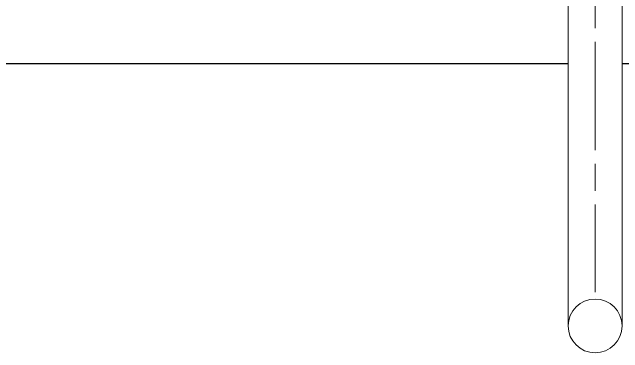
# Model space of a CAD drawing. Header units: millimetres. Extents: x 0 to 100323, y 0 to 59400.
# Drawn here: x 26533 to 28349, y 43681 to 44694 of the extents above; entities that cross this region are included whole.
import ezdxf

# ---------------------------------------------------------------- set-up
doc = ezdxf.new("R2010")
doc.units = ezdxf.units.MM
doc.header["$LTSCALE"] = 100
doc.linetypes.add('CHAIN', pattern=[0.3543, 0.2362, -0.0295, 0.0591, -0.0295])
doc.layers.add('Centerline', color=7, linetype='Continuous', lineweight=18)
doc.layers.add('Visible', color=7, linetype='Continuous', lineweight=25)
doc.layers.add('P_Cable Ducts (CD)', color=30, linetype='Continuous', lineweight=18, true_color=0xff7f00)

msp = doc.modelspace()

# ---------------------------------------------------------------- linework, layer by layer
at = {"layer": 'Centerline', "linetype": 'CHAIN', "ltscale": 13.667751}
msp.add_line((28266.6, 45090.5), (28266.6, 43860.5), dxfattribs=at)
at = {"layer": 'P_Cable Ducts (CD)'}
for p, q in [((28186.6, 44840.5), (28186.6, 44110.5)), ((28346.6, 44840.5), (28346.6, 44110.5)), ((28186.6, 44110.5), (28186.6, 43760.5)), ((28346.6, 43760.5), (28346.6, 44110.5))]:
    msp.add_line(p, q, dxfattribs=at)
msp.add_circle((28266.6, 43760.5), 80, dxfattribs=at)
at = {"layer": 'Visible'}
for p, q in [((28186.6, 44540.5), (23292.9, 44540.5)), ((28366.6, 44540.5), (28346.6, 44540.5))]:
    msp.add_line(p, q, dxfattribs=at)

doc.saveas('drawing.dxf')
